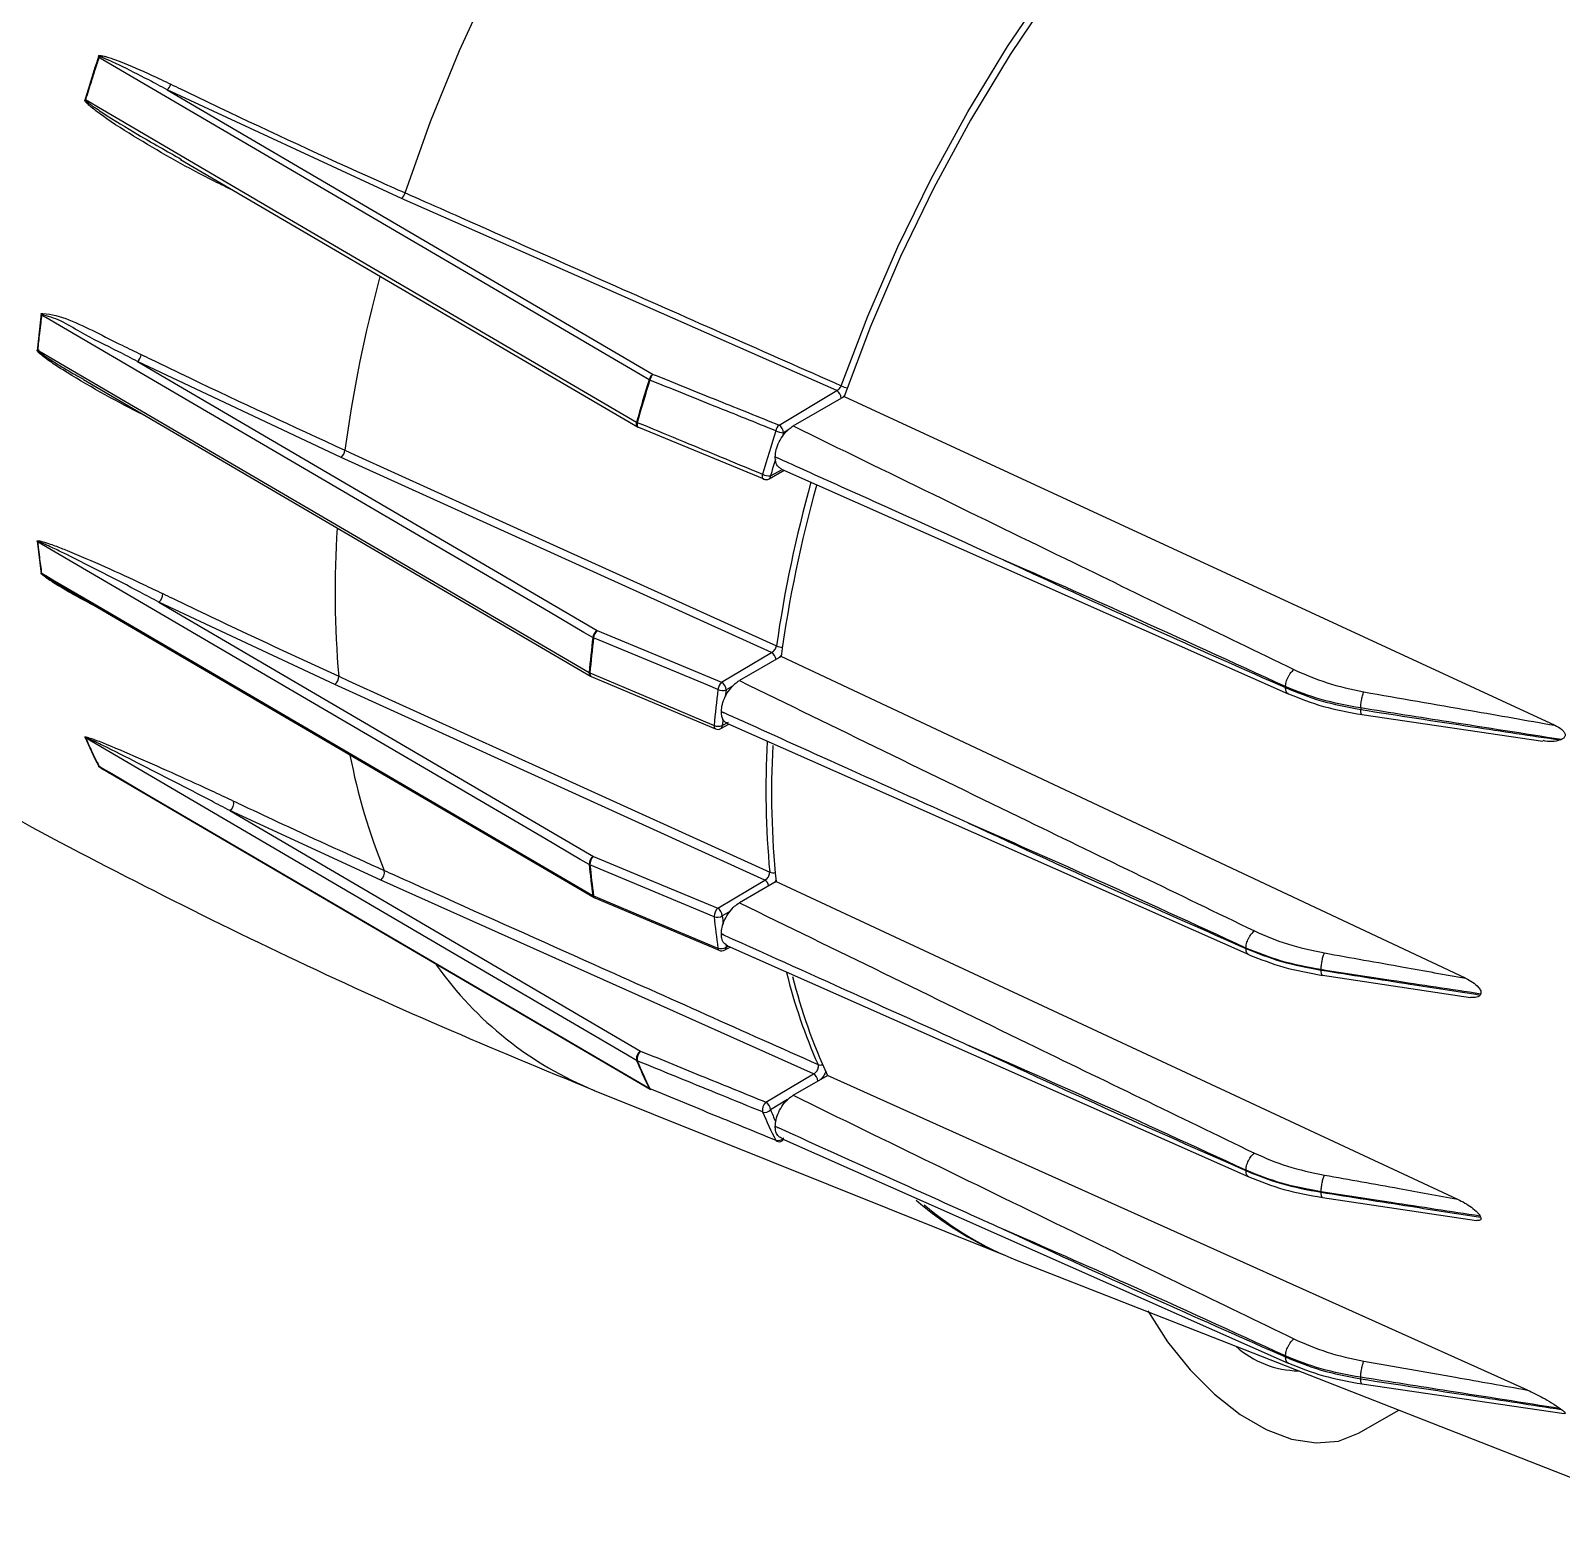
# Model space of a CAD drawing. Extents: x 12.3 to 108.7, y 1.1 to 80.4.
# Drawn here: x 76.643 to 80.277, y 4.342 to 7.919 of the extents above; entities that cross this region are included whole.
import ezdxf

# ---------------------------------------------------------------- set-up
doc = ezdxf.new("R2010")
doc.units = 0
doc.header["$MEASUREMENT"] = 0
doc.layers.add('OBJECT', color=7, linetype='CONTINUOUS')

msp = doc.modelspace()

# ---------------------------------------------------------------- linework, layer by layer
at = {"layer": 'OBJECT'}
for p, q in [((76.8141, 7.8501), (76.8052, 7.8553)), ((76.967, 7.7789), (78.1205, 7.1032)), ((77.5234, 7.521), (76.967, 7.7789)), ((76.7733, 7.7554), (76.7827, 7.7498)), ((76.9987, 7.6131), (78.0835, 6.9783)), ((77.1245, 7.5391), (77.1246, 7.5395)), ((77.1278, 7.5376), (77.1245, 7.5391)), ((78.5565, 7.0646), (77.5234, 7.521)), ((76.6679, 7.2474), (76.6581, 7.1592)), ((76.6785, 7.2383), (76.6688, 7.244)), ((76.6593, 7.1608), (76.6693, 7.1549)), ((76.8961, 7.1335), (77.9878, 6.4948)), ((77.3799, 6.9061), (76.8961, 7.1335)), ((76.768, 7.0907), (77.9717, 6.3869)), ((78.4194, 6.9827), (78.5565, 7.0646)), ((78.4531, 6.9806), (78.5742, 7.0505)), ((78.575, 7.0528), (78.569, 7.0475)), ((78.5742, 7.0505), (80.2611, 6.27)), ((78.0853, 6.9774), (78.0857, 6.9773)), ((78.0859, 6.9779), (78.3834, 6.8548)), ((78.4302, 6.9645), (78.4273, 6.9553)), ((78.4404, 6.9706), (78.4302, 6.9645)), ((78.4017, 6.443), (77.3799, 6.9061)), ((78.4104, 6.9071), (78.4104, 6.9069)), ((78.3958, 6.8551), (78.432, 6.8753)), ((78.3991, 6.8621), (78.4269, 6.8775)), ((78.4249, 6.8784), (79.6284, 6.3448)), ((78.3831, 6.8542), (78.3828, 6.8543)), ((76.6581, 6.7078), (76.6679, 6.6299)), ((76.6688, 6.6313), (76.6785, 6.6257)), ((76.691, 6.616), (76.7227, 6.5964)), ((76.7227, 6.5964), (77.9804, 5.861)), ((76.9469, 6.5626), (77.9791, 5.9588)), ((77.3651, 6.3665), (76.9469, 6.5626)), ((78.283, 6.3721), (78.4017, 6.443)), ((78.4244, 6.4333), (78.3252, 6.376)), ((80.0494, 5.6693), (78.4244, 6.4333)), ((78.3854, 5.9026), (77.3651, 6.3665)), ((77.9735, 6.3861), (78.2684, 6.2616)), ((78.3105, 6.3638), (78.2938, 6.3539)), ((79.6218, 6.3618), (79.6218, 6.3594)), ((78.2826, 6.3025), (78.2826, 6.3023)), ((79.8002, 6.3111), (79.8002, 6.3074)), ((79.8031, 6.2954), (80.2329, 6.2323)), ((78.2814, 6.2623), (78.3, 6.2726)), ((78.2848, 6.2692), (78.2996, 6.2775)), ((78.297, 6.2739), (79.5344, 5.7256)), ((76.8052, 6.1728), (76.8141, 6.1675)), ((76.8225, 6.1615), (78.1132, 5.4059)), ((77.1158, 6.0674), (78.0909, 5.4965)), ((77.4738, 5.9024), (77.1158, 6.0674)), ((78.5012, 5.4426), (77.4738, 5.9024)), ((78.274, 5.836), (78.3854, 5.9026)), ((78.4124, 5.8989), (78.3252, 5.8485)), ((78.4124, 5.8989), (80.0302, 5.1451)), ((77.9823, 5.8603), (78.2777, 5.736)), ((78.3039, 5.8291), (78.2848, 5.8177)), ((78.2826, 5.7748), (78.2826, 5.775)), ((78.2905, 5.7366), (78.3032, 5.7436)), ((78.293, 5.7497), (78.2938, 5.7435)), ((78.2938, 5.7435), (78.2981, 5.7459)), ((78.297, 5.7464), (79.5344, 5.1981)), ((78.2776, 5.7358), (78.2774, 5.7358)), ((79.5278, 5.7413), (79.5278, 5.7402)), ((79.7062, 5.6899), (79.7062, 5.6889)), ((79.7093, 5.6765), (80.0611, 5.624)), ((78.3883, 5.3752), (78.5012, 5.4426)), ((78.4531, 5.3916), (78.5348, 5.4388)), ((80.1962, 4.6919), (78.5348, 5.4388)), ((77.9807, 5.4033), (78.9532, 5.0128)), ((78.4399, 5.3813), (78.3991, 5.3569)), ((78.4104, 5.3179), (78.4104, 5.3181)), ((78.4249, 5.2894), (79.6284, 4.7558)), ((79.5278, 5.2127), (79.5278, 5.2138)), ((79.7062, 5.1615), (79.7062, 5.1624)), ((79.7093, 5.149), (80.0755, 5.0944)), ((78.9849, 4.9995), (80.6613, 4.3421)), ((79.6218, 4.7705), (79.6218, 4.7728)), ((79.8002, 4.7184), (79.8002, 4.7222)), ((79.8031, 4.7064), (80.2831, 4.6359)), ((79.7951, 4.5893), (79.8908, 4.6443))]:
    msp.add_line(p, q, dxfattribs=at)
at = {"layer": 'OBJECT', "flags": 128}
for points in [[(77.5315, 7.5341), (77.5919, 7.7035), (77.6608, 7.8722), (77.7379, 8.0392), (77.8229, 8.2037), (77.9151, 8.3647), (78.014, 8.5212), (78.1192, 8.6725), (78.23, 8.8176), (78.3457, 8.9557), (78.4658, 9.086), (78.5895, 9.2078), (78.7161, 9.3204), (78.845, 9.4232), (78.9753, 9.5155), (79.1064, 9.5969)], [(80.2925, 9.0616), (80.1642, 9.0052), (80.0352, 8.9366), (79.9061, 8.8563), (79.7779, 8.7646), (79.6513, 8.6622), (79.527, 8.5497), (79.406, 8.4279), (79.2889, 8.2974), (79.1764, 8.1592), (79.0693, 8.014), (78.9683, 7.8628), (78.8739, 7.7065), (78.7868, 7.5461), (78.7075, 7.3827), (78.6365, 7.2171), (78.5742, 7.0505)], [(78.5672, 7.0761), (78.63, 7.2414), (78.7013, 7.4057), (78.7808, 7.5677), (78.8679, 7.7266), (78.9621, 7.8814), (79.0628, 8.0312), (79.1695, 8.1749), (79.2814, 8.3118), (79.3978, 8.4409), (79.5181, 8.5616), (79.6415, 8.673), (79.7673, 8.7744), (79.8946, 8.8653), (80.0227, 8.9451)], [(78.111, 7.0905), (78.0899, 7.1028), (78.0056, 7.1521), (77.6687, 7.3495), (76.8141, 7.8501)], [(76.7827, 7.7498), (76.8038, 7.7375), (76.8881, 7.6882), (77.2251, 7.4909), (78.0811, 6.99)], [(77.9774, 6.4784), (77.9563, 6.4907), (77.872, 6.5401), (77.5348, 6.7373), (76.6785, 7.2383)], [(76.6693, 7.1549), (76.6904, 7.1426), (76.7747, 7.0933), (77.1119, 6.8961), (77.9686, 6.3952)], [(78.0811, 6.99), (78.0805, 6.9868), (78.0804, 6.9839), (78.081, 6.9814), (78.0822, 6.9794), (78.0835, 6.9783)], [(78.0829, 6.9891), (78.0824, 6.9858), (78.0824, 6.9829), (78.0829, 6.9804), (78.0838, 6.9786), (78.0852, 6.9775), (78.0853, 6.9774)], [(77.3889, 6.923), (77.4124, 6.9123), (77.5066, 6.8696), (77.8835, 6.6987), (78.4134, 6.4585)], [(78.3828, 6.8543), (78.3826, 6.8544), (78.3812, 6.8555), (78.3803, 6.8574), (78.3798, 6.8599), (78.3799, 6.8628), (78.3804, 6.8661)], [(77.9686, 5.9393), (77.9476, 5.9517), (77.8633, 6.001), (77.5261, 6.1982), (76.6593, 6.7053)], [(76.6785, 6.6257), (76.6996, 6.6133), (76.7839, 6.564), (77.1211, 6.3669), (77.9774, 5.8661)], [(78.2745, 6.3549), (78.2502, 6.365), (78.153, 6.4053), (77.9792, 6.4775)], [(77.9878, 6.4948), (78.1404, 6.4314), (78.283, 6.3721)], [(77.3742, 6.3866), (77.3977, 6.3759), (77.4918, 6.3332), (77.8682, 6.162), (78.3972, 5.9215)], [(77.9705, 6.3942), (77.9948, 6.384), (78.0918, 6.343), (78.2654, 6.2697)], [(77.9705, 6.3942), (77.9705, 6.3917), (77.9708, 6.3895), (77.9716, 6.3877), (77.9726, 6.3865), (77.9735, 6.386)], [(78.2938, 6.3539), (78.2925, 6.3432), (78.292, 6.3388)], [(78.2863, 6.2856), (78.2857, 6.2798), (78.2848, 6.2692)], [(78.0811, 5.4743), (78.06, 5.4866), (77.9758, 5.5359), (77.6387, 5.7333), (76.7733, 6.2399)], [(76.8141, 6.1675), (76.8352, 6.1552), (76.9194, 6.1059), (77.2564, 5.9086), (78.111, 5.4083)], [(78.2654, 5.8155), (78.2411, 5.8256), (78.144, 5.8661), (77.9705, 5.9384)], [(77.9791, 5.9588), (78.131, 5.8955), (78.274, 5.836)], [(77.9792, 5.8652), (78.0035, 5.855), (78.1007, 5.8141), (78.2745, 5.7409)], [(79.2948, 4.8797), (79.3419, 4.8065), (79.3952, 4.7399), (79.4531, 4.6819), (79.5139, 4.6342), (79.5756, 4.5984), (79.6363, 4.5756), (79.6943, 4.5663), (79.7478, 4.5709), (79.7951, 4.5893)]]:
    msp.add_lwpolyline(points, dxfattribs=at)
at = {"layer": 'OBJECT'}
for centre, radius, start, end in [((76.9515, 7.7985), 0.025, 308.3284, 344.9807), ((77.5065, 7.5405), 0.0259, 310.9141, 345.7255), ((80.5946, 6.4911), 3.2347, 164.8637, 172.3269), ((76.8803, 7.1533), 0.0253, 308.4197, 352.9819), ((81.7374, 5.9578), 3.7992, 162.6553, 164.2352), ((81.7378, 5.9573), 3.7977, 162.655, 164.2354), ((78.1333, 7.0837), 0.0234, 123.097, 163.0937), ((78.1268, 7.1178), 0.0316, 239.9307, 243.7144), ((78.1392, 7.0836), 0.0271, 133.6476, 167.549), ((78.5439, 7.0449), 0.0234, 3.6415, 57.5188), ((78.5923, 7.1247), 0.0547, 242.7041, 258.5188), ((78.0953, 7.0146), 0.0284, 239.9192, 244.1335), ((78.0911, 6.9913), 0.015, 239.6654, 247.5074), ((78.4381, 6.9632), 0.0271, 133.6795, 167.2916), ((78.4069, 6.963), 0.0234, 3.6398, 57.5205), ((81.9754, 5.83), 3.7413, 162.2734, 163.9225), ((78.431, 7.0069), 0.0424, 242.9079, 268.8937), ((77.3629, 6.926), 0.0262, 310.5288, 353.3591), ((81.9383, 5.8423), 3.6832, 163.2874, 163.9263), ((78.3976, 6.9003), 0.0383, 243.3674, 272.2536), ((78.3885, 6.8682), 0.015, 247.529, 299.1235), ((78.3918, 6.8613), 0.00738, 303.1159, 6.1946), ((81.4625, 6.0202), 3.0804, 164.4318, 171.819), ((81.4357, 6.022), 3.0393, 164.4024, 172.2223), ((79.6577, 6.5854), 2.2922, 176.1886, 184.9754), ((76.9316, 6.582), 0.0247, 308.1703, 1.2499), ((80.8422, 6.1359), 2.8852, 173.1819, 174.8446), ((80.8436, 6.135), 2.8848, 173.1817, 174.8445), ((78.0005, 6.4752), 0.0234, 123.1446, 172.0964), ((77.9869, 6.4948), 0.0189, 239.8683, 246.1627), ((78.0064, 6.4748), 0.0273, 133.1016, 174.4322), ((78.3888, 6.423), 0.0238, 7.9975, 57.2734), ((78.4258, 6.4856), 0.0298, 245.4596, 273.3424), ((77.3487, 6.386), 0.0254, 310.0203, 1.3952), ((77.9764, 6.3933), 0.00793, 166.6076, 233.8636), ((77.9776, 6.4106), 0.0179, 239.8429, 246.4847), ((77.9793, 6.3999), 0.015, 239.685, 247.109), ((78.3017, 6.3522), 0.0273, 133.1086, 174.3284), ((78.2705, 6.3524), 0.0234, 3.64, 57.5203), ((81.0843, 6.0107), 2.8308, 173.0169, 174.7501), ((78.2855, 6.3796), 0.027, 246.0628, 287.9607), ((78.2729, 6.2678), 0.00778, 165.73, 234.0191), ((78.2757, 6.2935), 0.0259, 246.577, 290.442), ((78.2741, 6.2754), 0.015, 247.1102, 299.1235), ((78.2774, 6.2684), 0.00738, 303.1223, 6.189), ((80.5188, 6.1171), 2.1305, 176.9164, 185.2675), ((80.4885, 6.11), 2.0868, 176.9263, 185.8061), ((78.8391, 6.4777), 1.465, 190.9604, 202.1518), ((77.1017, 6.0858), 0.0232, 307.3131, 10.6153), ((77.4588, 5.9209), 0.0238, 309.0285, 10.5895), ((77.9911, 5.9399), 0.0225, 122.4449, 181.3446), ((77.9757, 5.9515), 0.0141, 239.7806, 248.1657), ((79.9272, 6.1359), 1.9684, 185.7315, 187.8769), ((77.9971, 5.9393), 0.0266, 132.644, 181.7981), ((79.9288, 6.135), 1.9681, 185.7316, 187.8772), ((78.3727, 5.8826), 0.0237, 15.8436, 57.3778), ((78.4053, 5.9414), 0.0215, 247.9565, 283.307), ((77.9842, 5.8779), 0.0136, 239.7833, 248.4198), ((77.984, 5.8666), 0.00668, 183.7632, 236.6421), ((77.9847, 5.865), 0.00547, 177.1168, 243.3399), ((77.9879, 5.874), 0.015, 239.682, 247.1702), ((78.292, 5.8164), 0.0266, 132.6389, 181.8627), ((78.2729, 5.8357), 0.0216, 249.5983, 303.2859), ((80.17, 6.0106), 1.9146, 185.8474, 188.0968), ((78.2614, 5.8162), 0.0234, 3.6393, 57.5205), ((80.205, 6.0147), 1.9303, 185.8564, 186.4444), ((78.2817, 5.7607), 0.021, 250.1329, 305.3693), ((78.2863, 5.7428), 0.00759, 304.0514, 5.2579), ((78.2802, 5.7408), 0.00568, 178.7028, 240.5776), ((78.2832, 5.7497), 0.015, 247.1744, 299.1235), ((78.3037, 6.1945), 0.8546, 215.257, 247.7969), ((79.6897, 5.9899), 1.2894, 193.7746, 204.0466), ((79.6875, 5.9787), 1.2729, 193.8685, 205.0993), ((78.1015, 5.4786), 0.0208, 120.6419, 191.9565), ((78.1077, 5.4778), 0.0251, 131.9561, 190.1972), ((78.087, 5.4843), 0.0117, 239.7106, 249.7247), ((79.238, 5.9581), 1.254, 202.6965, 206.0046), ((79.2394, 5.957), 1.2535, 202.6959, 206.0052), ((78.518, 5.4798), 0.0164, 249.5616, 288.0752), ((78.4884, 5.4226), 0.0237, 7.0538, 57.3228), ((78.1167, 5.4182), 0.0114, 239.696, 249.928), ((78.116, 5.4107), 0.00561, 204.8717, 238.9836), ((78.1168, 5.4087), 0.00418, 197.9563, 245.6714), ((78.1207, 5.4188), 0.015, 239.6542, 247.7313), ((78.405, 5.3565), 0.0251, 131.9282, 190.4845), ((78.3858, 5.3695), 0.0184, 253.0298, 316.5455), ((79.4887, 5.83), 1.207, 203.3302, 206.8363), ((78.3757, 5.3554), 0.0234, 3.6398, 57.5205), ((79.5232, 5.8421), 1.2244, 203.3472, 204.7627), ((78.4168, 5.3022), 0.0179, 253.5366, 318.6012), ((78.4156, 5.2864), 0.00413, 198.8413, 245.8576), ((78.4196, 5.2965), 0.015, 247.766, 299.1235), ((78.4227, 5.2897), 0.00758, 304.0465, 5.2631), ((79.255, 5.7279), 0.7761, 228.9107, 246.6472), ((79.2677, 5.721), 0.7749, 229.4875, 248.6001), ((79.6559, 4.9641), 0.2266, 227.9111, 269.2627)]:
    msp.add_arc(centre, radius, start, end, dxfattribs=at)
for centre, major_axis, start_param, end_param in [((83.0389, 5.0138), (3.3577, -0.6226), 2.607244, 2.608372), ((83.3025, 4.8694), (3.2718, -0.6067), 3.019045, 3.020996), ((83.3025, 4.8694), (3.2718, -0.6067), 3.410812, 3.412763), ((83.0389, 5.0138), (3.3577, -0.6226), 3.823436, 3.824564)]:
    msp.add_ellipse(centre, major_axis=major_axis, ratio=0.401488, start_param=start_param, end_param=end_param, dxfattribs=at)
for points, knots in [([(76.8047, 7.8603), (76.8044, 7.8593), (76.7926, 7.8237), (76.7817, 7.7881), (76.7711, 7.7534)], [0, 0, 0, 0, 0.0256531, 1, 1, 1, 1]), ([(76.8052, 7.8553), (76.802, 7.8459), (76.7959, 7.8275), (76.7852, 7.7942), (76.7778, 7.7702), (76.7733, 7.7554)], [0, 0, 0, 0, 0.281298, 0.553444, 1, 1, 1, 1]), ([(76.8044, 7.858), (76.8044, 7.8583), (76.8043, 7.8589), (76.8045, 7.8597), (76.8046, 7.8601), (76.8047, 7.8603)], [0, 0, 0, 0, 0.362472, 0.825083, 1, 1, 1, 1]), ([(76.8044, 7.858), (76.8047, 7.8571), (76.8049, 7.8563), (76.8051, 7.8554), (76.8052, 7.8553)], [0, 0, 0, 0, 0.9453862, 1, 1, 1, 1]), ([(76.967, 7.7789), (76.9523, 7.7866), (76.9143, 7.8068), (76.8702, 7.8292), (76.8369, 7.845), (76.8248, 7.8504), (76.8169, 7.8538), (76.8115, 7.8558), (76.8079, 7.8571), (76.8057, 7.8577), (76.8047, 7.8579), (76.8044, 7.858)], [0, 0, 0, 0, 0.272503, 0.708145, 0.816959, 0.885248, 0.930636, 0.961189, 0.9818, 0.995698, 1, 1, 1, 1]), ([(76.8047, 7.8603), (76.8048, 7.8603), (76.8058, 7.8603), (76.8081, 7.8602), (76.8121, 7.8597), (76.8178, 7.8584), (76.8263, 7.8561), (76.8392, 7.8518), (76.8743, 7.8387), (76.9205, 7.8183), (76.9603, 7.7993), (76.9756, 7.792)], [0, 0, 0, 0, 0.002797, 0.017465, 0.038764, 0.069921, 0.115814, 0.184477, 0.29348, 0.728344, 1, 1, 1, 1]), ([(76.9756, 7.792), (76.9833, 7.7883), (77.0215, 7.7698), (77.1828, 7.6924), (77.3606, 7.6102), (77.5093, 7.544), (77.5315, 7.5341)], [0, 0, 0, 0, 0.0420035, 0.2100173, 0.8821409, 1, 1, 1, 1]), ([(76.7711, 7.7534), (76.7712, 7.7537), (76.7714, 7.7541), (76.7717, 7.7545), (76.7719, 7.7547), (76.7719, 7.7547)], [0, 0, 0, 0, 0.523373, 0.849029, 1, 1, 1, 1]), ([(77.1245, 7.5391), (77.1092, 7.5466), (77.0322, 7.5841), (76.9279, 7.6428), (76.8353, 7.7011), (76.7992, 7.7274), (76.7886, 7.7358), (76.7817, 7.7416), (76.7773, 7.7458), (76.7744, 7.749), (76.7724, 7.7513), (76.7715, 7.7527), (76.7711, 7.7534)], [0, 0, 0, 0, 0.125379, 0.627152, 0.870411, 0.916674, 0.946272, 0.966127, 0.979625, 0.988861, 0.995231, 1, 1, 1, 1]), ([(76.7719, 7.7547), (76.7723, 7.7549), (76.7728, 7.7551), (76.7732, 7.7554), (76.7733, 7.7554)], [0, 0, 0, 0, 0.922656, 1, 1, 1, 1]), ([(76.7719, 7.7547), (76.7725, 7.7541), (76.7736, 7.7529), (76.7757, 7.751), (76.7787, 7.7486), (76.7832, 7.7451), (76.7901, 7.7402), (76.8007, 7.7329), (76.8365, 7.7093), (76.9036, 7.6681), (76.9665, 7.6328), (77.0012, 7.6134)], [0, 0, 0, 0, 0.008062, 0.017, 0.030258, 0.04991, 0.079086, 0.122839, 0.191502, 0.554031, 1, 1, 1, 1]), ([(77.5315, 7.5341), (77.5395, 7.5306), (77.579, 7.5131), (77.7454, 7.4394), (78.0825, 7.2901), (78.3883, 7.1551), (78.5672, 7.0761)], [0, 0, 0, 0, 0.022956, 0.114782, 0.482084, 1, 1, 1, 1]), ([(76.6688, 7.244), (76.6681, 7.2382), (76.6662, 7.2237), (76.6629, 7.1959), (76.6606, 7.1741), (76.6593, 7.1608)], [0, 0, 0, 0, 0.207872, 0.518854, 1, 1, 1, 1]), ([(76.6679, 7.2474), (76.6686, 7.2475), (76.6699, 7.2477), (76.6914, 7.2464), (76.7343, 7.2346), (76.7968, 7.204), (76.8538, 7.1746), (76.8902, 7.1574), (76.9054, 7.1502)], [0, 0, 0, 0, 0.008411, 0.018317, 0.278662, 0.543367, 0.808448, 1, 1, 1, 1]), ([(76.6681, 7.2457), (76.668, 7.2459), (76.6679, 7.2463), (76.6679, 7.2469), (76.6679, 7.2473), (76.6679, 7.2474)], [0, 0, 0, 0, 0.328354, 0.803588, 1, 1, 1, 1]), ([(76.6681, 7.2457), (76.6683, 7.2452), (76.6685, 7.2446), (76.6688, 7.244), (76.6688, 7.244)], [0, 0, 0, 0, 0.915679, 1, 1, 1, 1]), ([(76.8961, 7.1335), (76.8814, 7.1414), (76.8362, 7.1657), (76.7751, 7.1935), (76.7144, 7.2325), (76.6834, 7.2413), (76.6681, 7.2457)], [0, 0, 0, 0, 0.192255, 0.594971, 0.799937, 1, 1, 1, 1]), ([(76.6581, 7.1592), (76.6582, 7.1595), (76.6582, 7.1599), (76.6584, 7.1602), (76.6585, 7.1603), (76.6585, 7.1604)], [0, 0, 0, 0, 0.584927, 0.874359, 1, 1, 1, 1]), ([(76.9163, 7.004), (76.9144, 7.005), (76.8513, 7.0363), (76.7791, 7.076), (76.7049, 7.1228), (76.687, 7.1349), (76.6765, 7.1425), (76.6697, 7.1478), (76.6651, 7.1516), (76.6621, 7.1545), (76.6598, 7.1568), (76.6587, 7.1584), (76.6581, 7.1592)], [0, 0, 0, 0, 0.021895, 0.715757, 0.828143, 0.888087, 0.926862, 0.952946, 0.970696, 0.982852, 0.991248, 1, 1, 1, 1]), ([(76.6585, 7.1604), (76.6587, 7.1605), (76.659, 7.1606), (76.6592, 7.1607), (76.6593, 7.1608)], [0, 0, 0, 0, 0.885784, 1, 1, 1, 1]), ([(76.6585, 7.1604), (76.6587, 7.1602), (76.6594, 7.1593), (76.6608, 7.1581), (76.6629, 7.1563), (76.6659, 7.154), (76.6704, 7.1508), (76.6771, 7.1462), (76.6873, 7.1395), (76.7047, 7.1285), (76.7322, 7.1116), (76.755, 7.0989), (76.7683, 7.0914)], [0, 0, 0, 0, 0.004936, 0.022018, 0.039844, 0.066287, 0.105484, 0.16365, 0.250663, 0.385748, 0.63977, 1, 1, 1, 1]), ([(76.6611, 7.162), (76.6611, 7.162), (76.6611, 7.162), (76.6611, 7.162), (76.6611, 7.1619), (76.6611, 7.1619), (76.6611, 7.1618), (76.6614, 7.1613), (76.662, 7.1598), (76.6626, 7.1577), (76.6623, 7.1561), (76.6622, 7.1557)], [0, 0, 0, 0, 0.0012, 0.0045608, 0.0082848, 0.0132789, 0.027322, 0.0525204, 0.2620251, 0.7991712, 1, 1, 1, 1]), ([(76.9054, 7.1502), (76.9131, 7.1465), (76.9513, 7.1279), (77.1107, 7.0509), (77.2654, 6.9798), (77.3889, 6.923)], [0, 0, 0, 0, 0.04805, 0.240252, 1, 1, 1, 1]), ([(78.4117, 6.9691), (78.3637, 6.9885), (78.264, 7.0286), (78.1644, 7.0687), (78.1128, 7.0895)], [0, 0, 0, 0, 0.482175, 1, 1, 1, 1]), ([(78.1205, 7.1032), (78.1721, 7.0824), (78.2717, 7.0422), (78.3714, 7.0021), (78.4194, 6.9827)], [0, 0, 0, 0, 0.517825, 1, 1, 1, 1]), ([(78.5565, 7.0646), (78.5568, 7.0648), (78.5584, 7.0656), (78.5614, 7.0677), (78.565, 7.0716), (78.5665, 7.0746), (78.5672, 7.0761)], [0, 0, 0, 0, 0.068275, 0.382156, 0.692304, 1, 1, 1, 1]), ([(78.0829, 6.9891), (78.0911, 6.9857), (78.1318, 6.9689), (78.231, 6.9279), (78.322, 6.8902), (78.3804, 6.8661)], [0, 0, 0, 0, 0.082168, 0.41084, 1, 1, 1, 1]), ([(78.4104, 6.9071), (78.4109, 6.9128), (78.4118, 6.9243), (78.4191, 6.9431), (78.4298, 6.9603), (78.4418, 6.9732), (78.4498, 6.9785), (78.4531, 6.9806)], [0, 0, 0, 0, 0.212707, 0.42542, 0.638709, 0.853371, 1, 1, 1, 1]), ([(78.4531, 6.9806), (78.6747, 6.8724), (79.0704, 6.6792), (79.4673, 6.4869), (79.6419, 6.4022)], [0, 0, 0, 0, 0.560011, 1, 1, 1, 1]), ([(78.4159, 6.9045), (78.4149, 6.905), (78.4131, 6.9058), (78.4112, 6.9067), (78.4104, 6.9071)], [0, 0, 0, 0, 0.559957, 1, 1, 1, 1]), ([(78.4252, 6.8791), (78.4226, 6.8803), (78.4164, 6.8833), (78.4114, 6.8935), (78.4107, 6.9028), (78.4104, 6.9069)], [0, 0, 0, 0, 0.297417, 0.69463, 1, 1, 1, 1]), ([(78.4104, 6.9069), (78.4114, 6.9064), (78.4133, 6.9056), (78.4151, 6.9048), (78.4159, 6.9045)], [0, 0, 0, 0, 0.56004, 1, 1, 1, 1]), ([(78.9528, 6.6623), (78.9523, 6.6626), (78.8578, 6.7052), (78.6962, 6.7782), (78.5181, 6.8584), (78.4336, 6.8965), (78.4164, 6.9043), (78.4159, 6.9045)], [0, 0, 0, 0, 0.002912, 0.527889, 0.903606, 0.997536, 1, 1, 1, 1]), ([(76.6581, 6.7078), (76.6581, 6.7078), (76.6587, 6.708), (76.6599, 6.7081), (76.6621, 6.708), (76.6651, 6.7076), (76.6697, 6.7065), (76.6765, 6.7046), (76.687, 6.7012), (76.7049, 6.6947), (76.7791, 6.6653), (76.8646, 6.6265), (76.941, 6.5899), (76.9563, 6.5826)], [0, 0, 0, 0, 0.000221, 0.007602, 0.014894, 0.025451, 0.040866, 0.063519, 0.097193, 0.149251, 0.246853, 0.84944, 1, 1, 1, 1]), ([(76.6585, 6.7064), (76.6585, 6.7065), (76.6583, 6.7069), (76.6582, 6.7074), (76.6581, 6.7077), (76.6581, 6.7078)], [0, 0, 0, 0, 0.297907, 0.774263, 1, 1, 1, 1]), ([(76.6585, 6.7064), (76.6587, 6.7061), (76.659, 6.7057), (76.6592, 6.7053), (76.6593, 6.7053)], [0, 0, 0, 0, 0.885784, 1, 1, 1, 1]), ([(76.9469, 6.5626), (76.9322, 6.5704), (76.859, 6.6092), (76.7768, 6.6517), (76.7047, 6.6868), (76.6873, 6.695), (76.6771, 6.6996), (76.6704, 6.7025), (76.6659, 6.7043), (76.6629, 6.7054), (76.6608, 6.706), (76.6594, 6.7064), (76.6587, 6.7064), (76.6585, 6.7064)], [0, 0, 0, 0, 0.150846, 0.754475, 0.851961, 0.903803, 0.937196, 0.959518, 0.974561, 0.984709, 0.99155, 0.998106, 1, 1, 1, 1]), ([(76.6593, 6.7053), (76.6597, 6.701), (76.6611, 6.689), (76.6641, 6.6643), (76.667, 6.644), (76.6688, 6.6313)], [0, 0, 0, 0, 0.170169, 0.481151, 1, 1, 1, 1]), ([(79.6218, 6.3618), (79.4969, 6.4191), (79.2739, 6.5214), (79.051, 6.6193), (78.9528, 6.6623)], [0, 0, 0, 0, 0.559937, 1, 1, 1, 1]), ([(78.9528, 6.6623), (79.0777, 6.6045), (79.3007, 6.5012), (79.5237, 6.4027), (79.6218, 6.3594)], [0, 0, 0, 0, 0.560064, 1, 1, 1, 1]), ([(76.6679, 6.6299), (76.6679, 6.6302), (76.6679, 6.6306), (76.668, 6.6309), (76.6681, 6.6309), (76.6681, 6.6309)], [0, 0, 0, 0, 0.637309, 0.929409, 1, 1, 1, 1]), ([(76.8084, 6.5464), (76.7873, 6.5573), (76.7494, 6.577), (76.7041, 6.604), (76.6787, 6.6204), (76.6699, 6.6279), (76.6686, 6.6293), (76.6679, 6.6299)], [0, 0, 0, 0, 0.447272, 0.8061, 0.968998, 0.985764, 1, 1, 1, 1]), ([(76.6688, 6.6313), (76.6688, 6.6313), (76.6685, 6.6312), (76.6683, 6.6311), (76.6681, 6.6309)], [0, 0, 0, 0, 0.084321, 1, 1, 1, 1]), ([(76.6681, 6.6309), (76.6681, 6.6309), (76.6689, 6.6302), (76.6703, 6.6291), (76.6779, 6.6236), (76.6848, 6.6196), (76.691, 6.616)], [0, 0, 0, 0, 0.007945, 0.094692, 0.187946, 1, 1, 1, 1]), ([(76.9563, 6.5826), (76.964, 6.5789), (77.0023, 6.5604), (77.1404, 6.4942), (77.2729, 6.4332), (77.3742, 6.3866)], [0, 0, 0, 0, 0.055635, 0.278177, 1, 1, 1, 1]), ([(78.4017, 6.443), (78.4032, 6.4439), (78.406, 6.4456), (78.4096, 6.4496), (78.4123, 6.454), (78.413, 6.457), (78.4134, 6.4585)], [0, 0, 0, 0, 0.271883, 0.516818, 0.7591, 1, 1, 1, 1]), ([(78.425, 6.4373), (78.4235, 6.435), (78.4218, 6.4323), (78.4197, 6.4306), (78.4194, 6.4304)], [0, 0, 0, 0, 0.877939, 1, 1, 1, 1]), ([(79.6218, 6.3618), (79.6221, 6.3652), (79.6226, 6.3705), (79.6251, 6.3784), (79.6277, 6.3844), (79.631, 6.3901), (79.6356, 6.3967), (79.6394, 6.4001), (79.6419, 6.4022)], [0, 0, 0, 0, 0.239486, 0.36838, 0.500001, 0.631621, 0.760515, 1, 1, 1, 1]), ([(79.6419, 6.4022), (79.6673, 6.391), (79.7182, 6.3685), (79.7779, 6.3558), (79.8078, 6.3494)], [0, 0, 0, 0, 0.498895, 1, 1, 1, 1]), ([(78.2826, 6.3025), (78.283, 6.3082), (78.284, 6.3197), (78.2912, 6.3385), (78.3019, 6.3557), (78.3139, 6.3686), (78.322, 6.3739), (78.3252, 6.376)], [0, 0, 0, 0, 0.212707, 0.4254186, 0.638708, 0.8533697, 1, 1, 1, 1]), ([(78.3252, 6.376), (78.5531, 6.2649), (78.9602, 6.0664), (79.3683, 5.8687), (79.5479, 5.7818)], [0, 0, 0, 0, 0.56001, 1, 1, 1, 1]), ([(79.8002, 6.3111), (79.7682, 6.317), (79.7043, 6.3286), (79.6493, 6.3507), (79.6218, 6.3618)], [0, 0, 0, 0, 0.500039, 1, 1, 1, 1]), ([(79.6218, 6.3594), (79.6493, 6.3482), (79.7043, 6.3257), (79.7682, 6.3135), (79.8002, 6.3074)], [0, 0, 0, 0, 0.499961, 1, 1, 1, 1]), ([(79.6284, 6.3449), (79.6282, 6.345), (79.627, 6.3454), (79.6252, 6.3473), (79.6226, 6.3515), (79.6221, 6.3563), (79.6218, 6.3594)], [0, 0, 0, 0, 0.044755, 0.296216, 0.542464, 1, 1, 1, 1]), ([(79.6288, 6.3446), (79.6558, 6.3339), (79.7097, 6.3123), (79.7723, 6.3009), (79.8035, 6.2953)], [0, 0, 0, 0, 0.500232, 1, 1, 1, 1]), ([(79.8002, 6.3111), (79.8004, 6.3142), (79.8006, 6.3189), (79.8016, 6.3261), (79.8026, 6.3318), (79.8038, 6.3372), (79.8055, 6.3436), (79.8069, 6.3471), (79.8078, 6.3494)], [0, 0, 0, 0, 0.239578, 0.368442, 0.500003, 0.631567, 0.760427, 1, 1, 1, 1]), ([(79.8078, 6.3494), (79.8924, 6.3347), (80.0436, 6.3083), (80.1946, 6.2817), (80.2611, 6.27)], [0, 0, 0, 0, 0.5599933, 1, 1, 1, 1]), ([(78.288, 6.2999), (78.287, 6.3004), (78.2852, 6.3013), (78.2834, 6.3021), (78.2826, 6.3025)], [0, 0, 0, 0, 0.560015, 1, 1, 1, 1]), ([(78.2826, 6.3023), (78.2836, 6.3019), (78.2854, 6.3011), (78.2872, 6.3003), (78.288, 6.2999)], [0, 0, 0, 0, 0.560017, 1, 1, 1, 1]), ([(78.2974, 6.2745), (78.2947, 6.2758), (78.2886, 6.2787), (78.2835, 6.289), (78.2829, 6.2983), (78.2826, 6.3023)], [0, 0, 0, 0, 0.297424, 0.694638, 1, 1, 1, 1]), ([(78.8694, 6.0377), (78.8689, 6.038), (78.7596, 6.0873), (78.5831, 6.1669), (78.3902, 6.2538), (78.3057, 6.292), (78.2885, 6.2997), (78.288, 6.2999)], [0, 0, 0, 0, 0.002739, 0.563971, 0.910975, 0.997725, 1, 1, 1, 1]), ([(80.2766, 6.2362), (80.1877, 6.25), (80.0289, 6.2747), (79.8701, 6.3), (79.8002, 6.3111)], [0, 0, 0, 0, 0.560009, 1, 1, 1, 1]), ([(79.8002, 6.3074), (79.8887, 6.2937), (80.0468, 6.2692), (80.2049, 6.2456), (80.2744, 6.2352)], [0, 0, 0, 0, 0.560013, 1, 1, 1, 1]), ([(79.8031, 6.2955), (79.803, 6.2956), (79.8024, 6.2958), (79.8016, 6.2973), (79.8006, 6.3006), (79.8004, 6.3047), (79.8002, 6.3074)], [0, 0, 0, 0, 0.1065457, 0.341631, 0.5718987, 1, 1, 1, 1]), ([(80.2611, 6.27), (80.2668, 6.2671), (80.2749, 6.263), (80.2825, 6.2553), (80.2849, 6.2507), (80.2857, 6.2476), (80.2854, 6.2447), (80.2843, 6.242), (80.2815, 6.2387), (80.2785, 6.2372), (80.2766, 6.2362)], [0, 0, 0, 0, 0.401425, 0.570185, 0.633488, 0.697359, 0.744461, 0.791503, 0.861691, 1, 1, 1, 1]), ([(76.3107, 6.2173), (76.3852, 6.1743), (76.5763, 6.0637), (76.8906, 5.8981), (77.2519, 5.7198), (77.6153, 5.5537), (77.8601, 5.453), (77.9812, 5.4032)], [0, 0, 0, 0, 0.138578, 0.355528, 0.572073, 0.788139, 1, 1, 1, 1]), ([(76.7711, 6.2428), (76.7715, 6.2428), (76.7724, 6.2428), (76.7744, 6.2424), (76.7773, 6.2418), (76.7817, 6.2404), (76.7886, 6.2382), (76.7992, 6.2343), (76.8353, 6.2202), (76.9279, 6.1803), (77.0322, 6.1335), (77.1092, 6.0973), (77.1245, 6.0901)], [0, 0, 0, 0, 0.004769, 0.011139, 0.020375, 0.033873, 0.053728, 0.083326, 0.129589, 0.372848, 0.874621, 1, 1, 1, 1]), ([(76.7711, 6.2428), (76.7817, 6.2193), (76.7926, 6.1953), (76.8044, 6.1722), (76.8047, 6.1716)], [0, 0, 0, 0, 0.9743469, 1, 1, 1, 1]), ([(76.7719, 6.2414), (76.7718, 6.2416), (76.7715, 6.242), (76.7713, 6.2424), (76.7712, 6.2427), (76.7711, 6.2428)], [0, 0, 0, 0, 0.340086, 0.815796, 1, 1, 1, 1]), ([(76.7719, 6.2414), (76.7723, 6.2409), (76.7728, 6.2404), (76.7732, 6.24), (76.7733, 6.2399)], [0, 0, 0, 0, 0.922656, 1, 1, 1, 1]), ([(77.1158, 6.0674), (77.1011, 6.0751), (77.0276, 6.1137), (76.9269, 6.1655), (76.8365, 6.2112), (76.8007, 6.2287), (76.7901, 6.2337), (76.7832, 6.2369), (76.7787, 6.2389), (76.7757, 6.2401), (76.7736, 6.2409), (76.7725, 6.2413), (76.7719, 6.2414)], [0, 0, 0, 0, 0.125521, 0.628184, 0.871481, 0.917562, 0.946924, 0.966505, 0.979694, 0.988591, 0.994589, 1, 1, 1, 1]), ([(76.7733, 6.2399), (76.7778, 6.2297), (76.7852, 6.2134), (76.7959, 6.1911), (76.802, 6.1789), (76.8052, 6.1728)], [0, 0, 0, 0, 0.446556, 0.718702, 1, 1, 1, 1]), ([(80.2744, 6.2352), (80.2677, 6.2333), (80.2541, 6.2295), (80.2402, 6.2323), (80.2332, 6.2338)], [0, 0, 0, 0, 0.493821, 1, 1, 1, 1]), ([(76.8052, 6.1728), (76.8051, 6.1727), (76.8049, 6.1726), (76.8047, 6.1726), (76.8044, 6.1725)], [0, 0, 0, 0, 0.0546138, 1, 1, 1, 1]), ([(76.8044, 6.1725), (76.8047, 6.1723), (76.8057, 6.1716), (76.8079, 6.1702), (76.8115, 6.168), (76.8165, 6.165), (76.8203, 6.1627), (76.8225, 6.1615)], [0, 0, 0, 0, 0.039701, 0.167975, 0.358211, 0.640198, 1, 1, 1, 1]), ([(76.8047, 6.1716), (76.8045, 6.1719), (76.8043, 6.1723), (76.8044, 6.1725), (76.8044, 6.1725), (76.8044, 6.1725)], [0, 0, 0, 0, 0.601495, 0.929141, 1, 1, 1, 1]), ([(76.8605, 6.1392), (76.8589, 6.1401), (76.8511, 6.1441), (76.8392, 6.1507), (76.8263, 6.158), (76.8178, 6.163), (76.8121, 6.1666), (76.8081, 6.1692), (76.8058, 6.1707), (76.8048, 6.1715), (76.8047, 6.1716)], [0, 0, 0, 0, 0.08809, 0.426785, 0.640138, 0.78274, 0.879552, 0.945732, 0.991309, 1, 1, 1, 1]), ([(77.1245, 6.0901), (77.1323, 6.0864), (77.1709, 6.0682), (77.2893, 6.0126), (77.4015, 5.9618), (77.4823, 5.9253)], [0, 0, 0, 0, 0.065425, 0.327127, 1, 1, 1, 1]), ([(79.5278, 5.7413), (79.4049, 5.7978), (79.1854, 5.8987), (78.966, 5.9952), (78.8694, 6.0377)], [0, 0, 0, 0, 0.559942, 1, 1, 1, 1]), ([(78.8694, 6.0377), (78.9923, 5.9809), (79.2118, 5.8795), (79.4313, 5.7828), (79.5278, 5.7402)], [0, 0, 0, 0, 0.560058, 1, 1, 1, 1]), ([(77.4823, 5.9253), (77.4902, 5.9217), (77.5296, 5.9041), (77.6952, 5.8299), (78.0305, 5.6798), (78.3345, 5.5439), (78.5122, 5.4645)], [0, 0, 0, 0, 0.022974, 0.114871, 0.482458, 1, 1, 1, 1]), ([(78.3854, 5.9026), (78.3867, 5.9033), (78.3893, 5.9048), (78.3928, 5.9084), (78.3956, 5.9127), (78.3972, 5.9174), (78.3972, 5.9201), (78.3972, 5.9215)], [0, 0, 0, 0, 0.193068, 0.397655, 0.599765, 0.800194, 1, 1, 1, 1]), ([(78.4121, 5.9026), (78.4113, 5.9006), (78.4104, 5.8986), (78.409, 5.8969), (78.409, 5.8969)], [0, 0, 0, 0, 0.97954, 1, 1, 1, 1]), ([(78.2826, 5.775), (78.2829, 5.78), (78.2837, 5.7908), (78.2902, 5.8088), (78.3005, 5.8263), (78.3128, 5.8403), (78.3214, 5.846), (78.3252, 5.8485)], [0, 0, 0, 0, 0.187683, 0.400359, 0.613504, 0.827952, 1, 1, 1, 1]), ([(78.3252, 5.8485), (78.5531, 5.7374), (78.9602, 5.5389), (79.3683, 5.3413), (79.5479, 5.2543)], [0, 0, 0, 0, 0.56001, 1, 1, 1, 1]), ([(79.5278, 5.7413), (79.5281, 5.7448), (79.5286, 5.7501), (79.5312, 5.7579), (79.5338, 5.7639), (79.537, 5.7696), (79.5416, 5.7762), (79.5454, 5.7796), (79.5479, 5.7818)], [0, 0, 0, 0, 0.239486, 0.36838, 0.5, 0.631621, 0.760514, 1, 1, 1, 1]), ([(79.5479, 5.7818), (79.5734, 5.7706), (79.6245, 5.7484), (79.6842, 5.7358), (79.7141, 5.7295)], [0, 0, 0, 0, 0.499273, 1, 1, 1, 1]), ([(78.288, 5.7724), (78.287, 5.7729), (78.2852, 5.7738), (78.2834, 5.7746), (78.2826, 5.775)], [0, 0, 0, 0, 0.560015, 1, 1, 1, 1]), ([(78.2826, 5.7748), (78.2836, 5.7744), (78.2854, 5.7736), (78.2872, 5.7728), (78.288, 5.7724)], [0, 0, 0, 0, 0.560017, 1, 1, 1, 1]), ([(78.2972, 5.7468), (78.2942, 5.7485), (78.2878, 5.7521), (78.2833, 5.7628), (78.2828, 5.7715), (78.2826, 5.7748)], [0, 0, 0, 0, 0.352057, 0.748833, 1, 1, 1, 1]), ([(78.288, 5.7724), (78.2885, 5.7722), (78.3977, 5.723), (78.5742, 5.6435), (78.7669, 5.5565), (78.8515, 5.5183), (78.8689, 5.5105), (78.8694, 5.5102)], [0, 0, 0, 0, 0.002275, 0.563506, 0.91051, 0.997261, 1, 1, 1, 1]), ([(79.7062, 5.6899), (79.6743, 5.6958), (79.6103, 5.7078), (79.5553, 5.7301), (79.5278, 5.7413)], [0, 0, 0, 0, 0.500043, 1, 1, 1, 1]), ([(79.5278, 5.7402), (79.5553, 5.7291), (79.6103, 5.7069), (79.6743, 5.6949), (79.7062, 5.6889)], [0, 0, 0, 0, 0.499957, 1, 1, 1, 1]), ([(79.5345, 5.7257), (79.5343, 5.7257), (79.533, 5.7261), (79.5312, 5.7281), (79.5286, 5.7323), (79.5281, 5.7371), (79.5278, 5.7402)], [0, 0, 0, 0, 0.044759, 0.296218, 0.542467, 1, 1, 1, 1]), ([(79.5348, 5.7254), (79.5618, 5.7147), (79.6158, 5.6933), (79.6784, 5.682), (79.7097, 5.6764)], [0, 0, 0, 0, 0.500452, 1, 1, 1, 1]), ([(79.7062, 5.6899), (79.7064, 5.693), (79.7066, 5.6979), (79.7076, 5.7054), (79.7087, 5.7112), (79.7099, 5.7168), (79.7117, 5.7235), (79.7132, 5.7272), (79.7141, 5.7295)], [0, 0, 0, 0, 0.239576, 0.368438, 0.5, 0.631563, 0.760422, 1, 1, 1, 1]), ([(79.7141, 5.7295), (79.7767, 5.7184), (79.8886, 5.6985), (80.0003, 5.6783), (80.0494, 5.6693)], [0, 0, 0, 0, 0.55998, 1, 1, 1, 1]), ([(80.085, 5.6321), (80.0143, 5.6428), (79.888, 5.6618), (79.7618, 5.6813), (79.7062, 5.6899)], [0, 0, 0, 0, 0.5600144, 1, 1, 1, 1]), ([(79.7062, 5.6889), (79.7767, 5.6777), (79.9025, 5.6577), (80.0284, 5.6383), (80.0838, 5.6297)], [0, 0, 0, 0, 0.560015, 1, 1, 1, 1]), ([(79.7093, 5.6767), (79.7091, 5.6767), (79.7085, 5.6769), (79.7077, 5.6785), (79.7066, 5.6819), (79.7064, 5.6862), (79.7062, 5.6889)], [0, 0, 0, 0, 0.1064092, 0.3415354, 0.5718325, 1, 1, 1, 1]), ([(80.0494, 5.6693), (80.0548, 5.6666), (80.0655, 5.661), (80.0771, 5.6518), (80.0832, 5.6439), (80.0851, 5.64), (80.086, 5.6365), (80.0858, 5.6339), (80.0852, 5.6326), (80.085, 5.6321)], [0, 0, 0, 0, 0.347787, 0.698124, 0.777964, 0.858339, 0.91174, 0.965437, 1, 1, 1, 1]), ([(80.0838, 5.6297), (80.0829, 5.6286), (80.0808, 5.6258), (80.073, 5.6232), (80.0659, 5.6236), (80.0611, 5.6239)], [0, 0, 0, 0, 0.159598, 0.425064, 1, 1, 1, 1]), ([(78.0909, 5.4965), (78.1417, 5.4758), (78.2408, 5.4353), (78.34, 5.3949), (78.3883, 5.3752)], [0, 0, 0, 0, 0.512542, 1, 1, 1, 1]), ([(79.5278, 5.2138), (79.4049, 5.2703), (79.1854, 5.3712), (78.966, 5.4677), (78.8694, 5.5102)], [0, 0, 0, 0, 0.5599417, 1, 1, 1, 1]), ([(78.8694, 5.5102), (78.9923, 5.4534), (79.2118, 5.352), (79.4313, 5.2553), (79.5278, 5.2127)], [0, 0, 0, 0, 0.560058, 1, 1, 1, 1]), ([(78.3804, 5.352), (78.3723, 5.3553), (78.3315, 5.3719), (78.2324, 5.4124), (78.1414, 5.4495), (78.0829, 5.4734)], [0, 0, 0, 0, 0.082169, 0.410841, 1, 1, 1, 1]), ([(78.5012, 5.4426), (78.5022, 5.4432), (78.5047, 5.4445), (78.5081, 5.4478), (78.5111, 5.4521), (78.5129, 5.4566), (78.5134, 5.4611), (78.5126, 5.4633), (78.5122, 5.4645)], [0, 0, 0, 0, 0.139979, 0.315335, 0.48826, 0.659255, 0.829582, 1, 1, 1, 1]), ([(78.5306, 5.4491), (78.5301, 5.4476), (78.5287, 5.443), (78.5244, 5.4357), (78.5201, 5.4313), (78.5181, 5.4291)], [0, 0, 0, 0, 0.203504, 0.617017, 1, 1, 1, 1]), ([(78.1128, 5.4075), (78.1644, 5.3863), (78.264, 5.3455), (78.3637, 5.3047), (78.4117, 5.2851)], [0, 0, 0, 0, 0.517825, 1, 1, 1, 1]), ([(78.4104, 5.3181), (78.4108, 5.3231), (78.4116, 5.3338), (78.418, 5.3519), (78.4284, 5.3694), (78.4407, 5.3833), (78.4493, 5.389), (78.4531, 5.3916)], [0, 0, 0, 0, 0.18768, 0.400357, 0.613501, 0.827951, 1, 1, 1, 1]), ([(78.4531, 5.3916), (78.6747, 5.2834), (79.0704, 5.0902), (79.4673, 4.8979), (79.6419, 4.8132)], [0, 0, 0, 0, 0.560011, 1, 1, 1, 1]), ([(78.4159, 5.3155), (78.4149, 5.316), (78.4131, 5.3168), (78.4112, 5.3177), (78.4104, 5.3181)], [0, 0, 0, 0, 0.559957, 1, 1, 1, 1]), ([(78.4104, 5.3179), (78.4114, 5.3174), (78.4133, 5.3166), (78.4151, 5.3159), (78.4159, 5.3155)], [0, 0, 0, 0, 0.56004, 1, 1, 1, 1]), ([(78.4251, 5.2898), (78.4221, 5.2915), (78.4157, 5.2952), (78.4111, 5.3059), (78.4106, 5.3145), (78.4104, 5.3179)], [0, 0, 0, 0, 0.352055, 0.748829, 1, 1, 1, 1]), ([(78.4159, 5.3155), (78.4164, 5.3153), (78.5108, 5.2727), (78.6724, 5.1999), (78.8504, 5.1195), (78.935, 5.0814), (78.9523, 5.0736), (78.9528, 5.0733)], [0, 0, 0, 0, 0.002464, 0.527442, 0.903158, 0.997088, 1, 1, 1, 1]), ([(79.5278, 5.2138), (79.5281, 5.2173), (79.5286, 5.2226), (79.5312, 5.2304), (79.5338, 5.2365), (79.537, 5.2421), (79.5416, 5.2488), (79.5454, 5.2521), (79.5479, 5.2543)], [0, 0, 0, 0, 0.239486, 0.368379, 0.5, 0.631621, 0.760514, 1, 1, 1, 1]), ([(79.5479, 5.2543), (79.5734, 5.2432), (79.6245, 5.2209), (79.6842, 5.2083), (79.7141, 5.202)], [0, 0, 0, 0, 0.499273, 1, 1, 1, 1]), ([(79.7062, 5.1624), (79.6743, 5.1683), (79.6103, 5.1803), (79.5553, 5.2026), (79.5278, 5.2138)], [0, 0, 0, 0, 0.500043, 1, 1, 1, 1]), ([(79.5278, 5.2127), (79.5553, 5.2016), (79.6103, 5.1794), (79.6743, 5.1674), (79.7062, 5.1615)], [0, 0, 0, 0, 0.499957, 1, 1, 1, 1]), ([(79.5345, 5.1982), (79.5343, 5.1982), (79.533, 5.1986), (79.5312, 5.2006), (79.5286, 5.2048), (79.5281, 5.2096), (79.5278, 5.2127)], [0, 0, 0, 0, 0.0447595, 0.2962179, 0.542467, 1, 1, 1, 1]), ([(79.5348, 5.1979), (79.5618, 5.1872), (79.6158, 5.1658), (79.6784, 5.1545), (79.7097, 5.1489)], [0, 0, 0, 0, 0.5004521, 1, 1, 1, 1]), ([(79.7062, 5.1624), (79.7064, 5.1656), (79.7066, 5.1704), (79.7076, 5.1779), (79.7087, 5.1837), (79.7099, 5.1893), (79.7117, 5.196), (79.7132, 5.1997), (79.7141, 5.202)], [0, 0, 0, 0, 0.239577, 0.368438, 0.5, 0.631563, 0.760422, 1, 1, 1, 1]), ([(79.7141, 5.202), (79.7732, 5.1915), (79.8787, 5.1728), (79.9839, 5.1535), (80.0302, 5.1451)], [0, 0, 0, 0, 0.559976, 1, 1, 1, 1]), ([(80.0838, 5.1048), (80.0133, 5.1155), (79.8874, 5.1346), (79.7616, 5.1539), (79.7062, 5.1624)], [0, 0, 0, 0, 0.560005, 1, 1, 1, 1]), ([(79.7062, 5.1615), (79.7769, 5.1503), (79.9032, 5.1305), (80.0294, 5.1107), (80.085, 5.102)], [0, 0, 0, 0, 0.560003, 1, 1, 1, 1]), ([(79.7093, 5.1492), (79.7091, 5.1492), (79.7085, 5.1494), (79.7077, 5.151), (79.7066, 5.1544), (79.7064, 5.1587), (79.7062, 5.1615)], [0, 0, 0, 0, 0.10642, 0.341543, 0.571839, 1, 1, 1, 1]), ([(80.0302, 5.1451), (80.0361, 5.1422), (80.047, 5.1367), (80.0631, 5.1262), (80.0747, 5.1167), (80.0815, 5.109), (80.0831, 5.106), (80.0838, 5.1048)], [0, 0, 0, 0, 0.307718, 0.577843, 0.849689, 0.938704, 1, 1, 1, 1]), ([(80.085, 5.102), (80.0853, 5.1012), (80.086, 5.0995), (80.0858, 5.0973), (80.0845, 5.0954), (80.0812, 5.094), (80.0777, 5.0943), (80.0756, 5.0945)], [0, 0, 0, 0, 0.1253777, 0.2511904, 0.3982587, 0.6298892, 1, 1, 1, 1]), ([(79.6218, 4.7728), (79.4969, 4.8301), (79.2739, 4.9324), (79.051, 5.0303), (78.9528, 5.0733)], [0, 0, 0, 0, 0.559937, 1, 1, 1, 1]), ([(78.9528, 5.0733), (79.0777, 5.0155), (79.3007, 4.9122), (79.5237, 4.8138), (79.6218, 4.7705)], [0, 0, 0, 0, 0.560064, 1, 1, 1, 1]), ([(79.6218, 4.7728), (79.6221, 4.7762), (79.6226, 4.7816), (79.6251, 4.7894), (79.6277, 4.7954), (79.631, 4.8011), (79.6356, 4.8077), (79.6394, 4.8111), (79.6419, 4.8132)], [0, 0, 0, 0, 0.2394865, 0.3683791, 0.5000007, 0.6316212, 0.760515, 1, 1, 1, 1]), ([(79.6419, 4.8132), (79.6673, 4.802), (79.7182, 4.7796), (79.7779, 4.7668), (79.8078, 4.7604)], [0, 0, 0, 0, 0.498895, 1, 1, 1, 1]), ([(79.8002, 4.7222), (79.7682, 4.728), (79.7043, 4.7396), (79.6493, 4.7617), (79.6218, 4.7728)], [0, 0, 0, 0, 0.500039, 1, 1, 1, 1]), ([(79.6218, 4.7705), (79.6493, 4.7592), (79.7043, 4.7367), (79.7682, 4.7245), (79.8002, 4.7184)], [0, 0, 0, 0, 0.499961, 1, 1, 1, 1]), ([(79.6284, 4.7559), (79.6282, 4.756), (79.627, 4.7564), (79.6252, 4.7583), (79.6226, 4.7625), (79.6221, 4.7673), (79.6218, 4.7705)], [0, 0, 0, 0, 0.044755, 0.296214, 0.542464, 1, 1, 1, 1]), ([(79.6288, 4.7556), (79.6558, 4.7449), (79.7097, 4.7233), (79.7723, 4.712), (79.8035, 4.7063)], [0, 0, 0, 0, 0.5002323, 1, 1, 1, 1]), ([(79.8002, 4.7222), (79.8004, 4.7252), (79.8006, 4.7299), (79.8016, 4.7371), (79.8026, 4.7428), (79.8038, 4.7482), (79.8055, 4.7546), (79.8069, 4.7582), (79.8078, 4.7604)], [0, 0, 0, 0, 0.239578, 0.368442, 0.500003, 0.631567, 0.760427, 1, 1, 1, 1]), ([(79.8078, 4.7604), (79.8803, 4.7477), (80.0099, 4.7251), (80.1393, 4.702), (80.1962, 4.6919)], [0, 0, 0, 0, 0.55999, 1, 1, 1, 1]), ([(80.2744, 4.6476), (80.1859, 4.6616), (80.0278, 4.6865), (79.8698, 4.7113), (79.8002, 4.7222)], [0, 0, 0, 0, 0.559997, 1, 1, 1, 1]), ([(79.8002, 4.7184), (79.8891, 4.7049), (80.0479, 4.6808), (80.2067, 4.6566), (80.2766, 4.646)], [0, 0, 0, 0, 0.559998, 1, 1, 1, 1]), ([(79.8031, 4.7065), (79.803, 4.7066), (79.8024, 4.7068), (79.8016, 4.7083), (79.8006, 4.7116), (79.8004, 4.7157), (79.8002, 4.7184)], [0, 0, 0, 0, 0.106561, 0.341643, 0.571906, 1, 1, 1, 1]), ([(80.1962, 4.6919), (80.2084, 4.686), (80.2272, 4.677), (80.2538, 4.6617), (80.2675, 4.6523), (80.2744, 4.6476)], [0, 0, 0, 0, 0.472797, 0.731903, 1, 1, 1, 1]), ([(80.2766, 4.646), (80.2782, 4.6447), (80.2808, 4.6427), (80.2837, 4.64), (80.2853, 4.6381), (80.2857, 4.6369), (80.2852, 4.6361), (80.2843, 4.6358), (80.2833, 4.6359), (80.2831, 4.636)], [0, 0, 0, 0, 0.261879, 0.43595, 0.559028, 0.683007, 0.791174, 0.965515, 1, 1, 1, 1])]:
    msp.add_open_spline(points, degree=3, knots=knots, dxfattribs=at)

doc.saveas('drawing.dxf')
